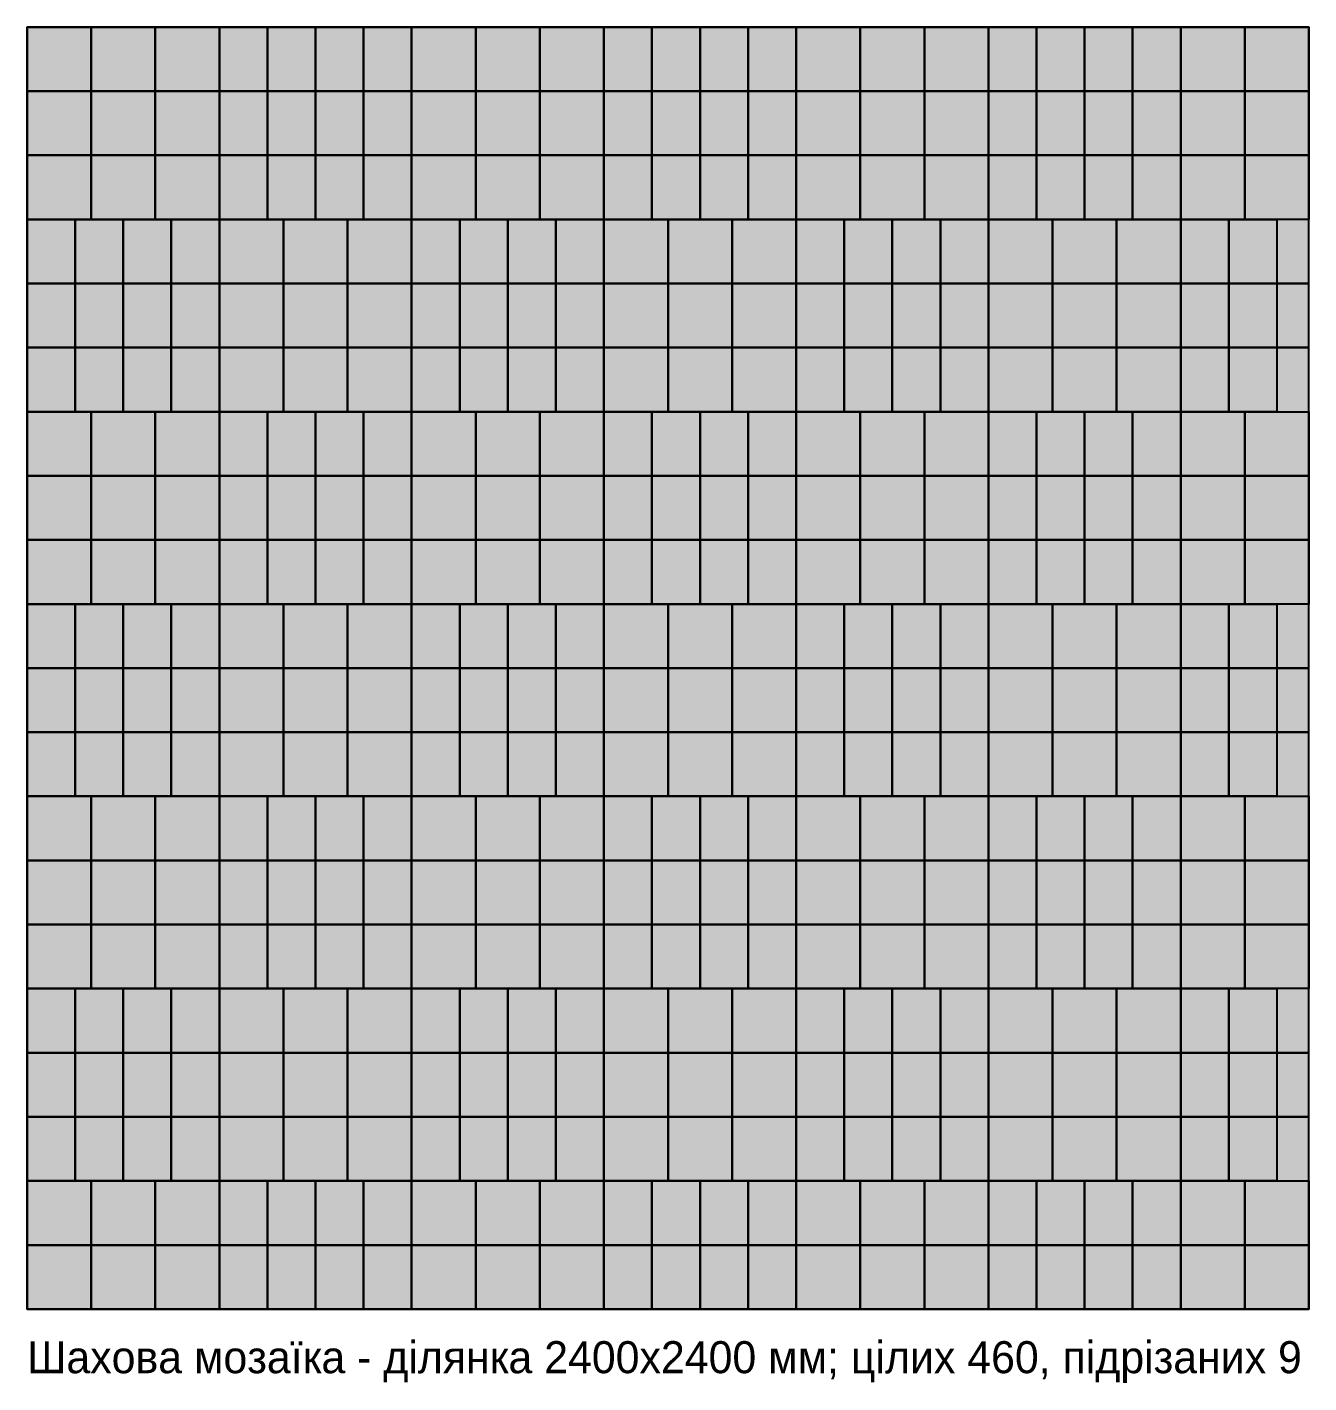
# Model space of a CAD drawing. Header units: millimetres. Extents: x 0 to 4691, y -138 to 2400.
# Drawn here: x 0 to 2400, y -138 to 2400 of the extents above; entities that cross this region are included whole.
import ezdxf

# ---------------------------------------------------------------- set-up
doc = ezdxf.new("R2010")
doc.units = ezdxf.units.MM
for name, color, linetype in [('BOUNDARY', 7, 'Continuous'), ('BRUK_120x120', 252, 'Continuous'), ('BRUK_120x120_FILL', 252, 'Continuous'), ('BRUK_90x120', 254, 'Continuous'), ('BRUK_90x120_FILL', 254, 'Continuous'), ('BRUK_CUT', 1, 'Continuous'), ('TEXT', 7, 'Continuous')]:
    doc.layers.add(name, color=color, linetype=linetype)

msp = doc.modelspace()

# ---------------------------------------------------------------- hatches: boundary and pattern name
at = {"layer": 'BRUK_120x120_FILL', "true_color": 0x9b9ea2}
for points in [[(0, 2400), (120, 2400), (120, 2280), (0, 2280)], [(120, 2400), (240, 2400), (240, 2280), (120, 2280)], [(240, 2400), (360, 2400), (360, 2280), (240, 2280)], [(720, 2400), (840, 2400), (840, 2280), (720, 2280)], [(840, 2400), (960, 2400), (960, 2280), (840, 2280)], [(960, 2400), (1080, 2400), (1080, 2280), (960, 2280)], [(1440, 2400), (1560, 2400), (1560, 2280), (1440, 2280)], [(1560, 2400), (1680, 2400), (1680, 2280), (1560, 2280)], [(1680, 2400), (1800, 2400), (1800, 2280), (1680, 2280)], [(2160, 2400), (2280, 2400), (2280, 2280), (2160, 2280)], [(2280, 2400), (2400, 2400), (2400, 2280), (2280, 2280)], [(0, 2280), (120, 2280), (120, 2160), (0, 2160)], [(120, 2280), (240, 2280), (240, 2160), (120, 2160)], [(240, 2280), (360, 2280), (360, 2160), (240, 2160)], [(720, 2280), (840, 2280), (840, 2160), (720, 2160)], [(840, 2280), (960, 2280), (960, 2160), (840, 2160)], [(960, 2280), (1080, 2280), (1080, 2160), (960, 2160)], [(1440, 2280), (1560, 2280), (1560, 2160), (1440, 2160)], [(1560, 2280), (1680, 2280), (1680, 2160), (1560, 2160)], [(1680, 2280), (1800, 2280), (1800, 2160), (1680, 2160)], [(2160, 2280), (2280, 2280), (2280, 2160), (2160, 2160)], [(2280, 2280), (2400, 2280), (2400, 2160), (2280, 2160)], [(0, 2160), (120, 2160), (120, 2040), (0, 2040)], [(120, 2160), (240, 2160), (240, 2040), (120, 2040)], [(240, 2160), (360, 2160), (360, 2040), (240, 2040)], [(720, 2160), (840, 2160), (840, 2040), (720, 2040)], [(840, 2160), (960, 2160), (960, 2040), (840, 2040)], [(960, 2160), (1080, 2160), (1080, 2040), (960, 2040)], [(1440, 2160), (1560, 2160), (1560, 2040), (1440, 2040)], [(1560, 2160), (1680, 2160), (1680, 2040), (1560, 2040)], [(1680, 2160), (1800, 2160), (1800, 2040), (1680, 2040)], [(2160, 2160), (2280, 2160), (2280, 2040), (2160, 2040)], [(2280, 2160), (2400, 2160), (2400, 2040), (2280, 2040)], [(360, 2040), (480, 2040), (480, 1920), (360, 1920)], [(480, 2040), (600, 2040), (600, 1920), (480, 1920)], [(600, 2040), (720, 2040), (720, 1920), (600, 1920)], [(1080, 2040), (1200, 2040), (1200, 1920), (1080, 1920)], [(1200, 2040), (1320, 2040), (1320, 1920), (1200, 1920)], [(1320, 2040), (1440, 2040), (1440, 1920), (1320, 1920)], [(1800, 2040), (1920, 2040), (1920, 1920), (1800, 1920)], [(1920, 2040), (2040, 2040), (2040, 1920), (1920, 1920)], [(2040, 2040), (2160, 2040), (2160, 1920), (2040, 1920)], [(360, 1920), (480, 1920), (480, 1800), (360, 1800)], [(480, 1920), (600, 1920), (600, 1800), (480, 1800)], [(600, 1920), (720, 1920), (720, 1800), (600, 1800)], [(1080, 1920), (1200, 1920), (1200, 1800), (1080, 1800)], [(1200, 1920), (1320, 1920), (1320, 1800), (1200, 1800)], [(1320, 1920), (1440, 1920), (1440, 1800), (1320, 1800)], [(1800, 1920), (1920, 1920), (1920, 1800), (1800, 1800)], [(1920, 1920), (2040, 1920), (2040, 1800), (1920, 1800)], [(2040, 1920), (2160, 1920), (2160, 1800), (2040, 1800)], [(360, 1800), (480, 1800), (480, 1680), (360, 1680)], [(480, 1800), (600, 1800), (600, 1680), (480, 1680)], [(600, 1800), (720, 1800), (720, 1680), (600, 1680)], [(1080, 1800), (1200, 1800), (1200, 1680), (1080, 1680)], [(1200, 1800), (1320, 1800), (1320, 1680), (1200, 1680)], [(1320, 1800), (1440, 1800), (1440, 1680), (1320, 1680)], [(1800, 1800), (1920, 1800), (1920, 1680), (1800, 1680)], [(1920, 1800), (2040, 1800), (2040, 1680), (1920, 1680)], [(2040, 1800), (2160, 1800), (2160, 1680), (2040, 1680)], [(0, 1680), (120, 1680), (120, 1560), (0, 1560)], [(120, 1680), (240, 1680), (240, 1560), (120, 1560)], [(240, 1680), (360, 1680), (360, 1560), (240, 1560)], [(720, 1680), (840, 1680), (840, 1560), (720, 1560)], [(840, 1680), (960, 1680), (960, 1560), (840, 1560)], [(960, 1680), (1080, 1680), (1080, 1560), (960, 1560)], [(1440, 1680), (1560, 1680), (1560, 1560), (1440, 1560)], [(1560, 1680), (1680, 1680), (1680, 1560), (1560, 1560)], [(1680, 1680), (1800, 1680), (1800, 1560), (1680, 1560)], [(2160, 1680), (2280, 1680), (2280, 1560), (2160, 1560)], [(2280, 1680), (2400, 1680), (2400, 1560), (2280, 1560)], [(0, 1560), (120, 1560), (120, 1440), (0, 1440)], [(120, 1560), (240, 1560), (240, 1440), (120, 1440)], [(240, 1560), (360, 1560), (360, 1440), (240, 1440)], [(720, 1560), (840, 1560), (840, 1440), (720, 1440)], [(840, 1560), (960, 1560), (960, 1440), (840, 1440)], [(960, 1560), (1080, 1560), (1080, 1440), (960, 1440)], [(1440, 1560), (1560, 1560), (1560, 1440), (1440, 1440)], [(1560, 1560), (1680, 1560), (1680, 1440), (1560, 1440)], [(1680, 1560), (1800, 1560), (1800, 1440), (1680, 1440)], [(2160, 1560), (2280, 1560), (2280, 1440), (2160, 1440)], [(2280, 1560), (2400, 1560), (2400, 1440), (2280, 1440)], [(0, 1440), (120, 1440), (120, 1320), (0, 1320)], [(120, 1440), (240, 1440), (240, 1320), (120, 1320)], [(240, 1440), (360, 1440), (360, 1320), (240, 1320)], [(720, 1440), (840, 1440), (840, 1320), (720, 1320)], [(840, 1440), (960, 1440), (960, 1320), (840, 1320)], [(960, 1440), (1080, 1440), (1080, 1320), (960, 1320)], [(1440, 1440), (1560, 1440), (1560, 1320), (1440, 1320)], [(1560, 1440), (1680, 1440), (1680, 1320), (1560, 1320)], [(1680, 1440), (1800, 1440), (1800, 1320), (1680, 1320)], [(2160, 1440), (2280, 1440), (2280, 1320), (2160, 1320)], [(2280, 1440), (2400, 1440), (2400, 1320), (2280, 1320)], [(360, 1320), (480, 1320), (480, 1200), (360, 1200)], [(480, 1320), (600, 1320), (600, 1200), (480, 1200)], [(600, 1320), (720, 1320), (720, 1200), (600, 1200)], [(1080, 1320), (1200, 1320), (1200, 1200), (1080, 1200)], [(1200, 1320), (1320, 1320), (1320, 1200), (1200, 1200)], [(1320, 1320), (1440, 1320), (1440, 1200), (1320, 1200)], [(1800, 1320), (1920, 1320), (1920, 1200), (1800, 1200)], [(1920, 1320), (2040, 1320), (2040, 1200), (1920, 1200)], [(2040, 1320), (2160, 1320), (2160, 1200), (2040, 1200)], [(360, 1200), (480, 1200), (480, 1080), (360, 1080)], [(480, 1200), (600, 1200), (600, 1080), (480, 1080)], [(600, 1200), (720, 1200), (720, 1080), (600, 1080)], [(1080, 1200), (1200, 1200), (1200, 1080), (1080, 1080)], [(1200, 1200), (1320, 1200), (1320, 1080), (1200, 1080)], [(1320, 1200), (1440, 1200), (1440, 1080), (1320, 1080)], [(1800, 1200), (1920, 1200), (1920, 1080), (1800, 1080)], [(1920, 1200), (2040, 1200), (2040, 1080), (1920, 1080)], [(2040, 1200), (2160, 1200), (2160, 1080), (2040, 1080)], [(360, 1080), (480, 1080), (480, 960), (360, 960)], [(480, 1080), (600, 1080), (600, 960), (480, 960)], [(600, 1080), (720, 1080), (720, 960), (600, 960)], [(1080, 1080), (1200, 1080), (1200, 960), (1080, 960)], [(1200, 1080), (1320, 1080), (1320, 960), (1200, 960)], [(1320, 1080), (1440, 1080), (1440, 960), (1320, 960)], [(1800, 1080), (1920, 1080), (1920, 960), (1800, 960)], [(1920, 1080), (2040, 1080), (2040, 960), (1920, 960)], [(2040, 1080), (2160, 1080), (2160, 960), (2040, 960)], [(0, 960), (120, 960), (120, 840), (0, 840)], [(120, 960), (240, 960), (240, 840), (120, 840)], [(240, 960), (360, 960), (360, 840), (240, 840)], [(720, 960), (840, 960), (840, 840), (720, 840)], [(840, 960), (960, 960), (960, 840), (840, 840)], [(960, 960), (1080, 960), (1080, 840), (960, 840)], [(1440, 960), (1560, 960), (1560, 840), (1440, 840)], [(1560, 960), (1680, 960), (1680, 840), (1560, 840)], [(1680, 960), (1800, 960), (1800, 840), (1680, 840)], [(2160, 960), (2280, 960), (2280, 840), (2160, 840)], [(2280, 960), (2400, 960), (2400, 840), (2280, 840)], [(0, 840), (120, 840), (120, 720), (0, 720)], [(120, 840), (240, 840), (240, 720), (120, 720)], [(240, 840), (360, 840), (360, 720), (240, 720)], [(720, 840), (840, 840), (840, 720), (720, 720)], [(840, 840), (960, 840), (960, 720), (840, 720)], [(960, 840), (1080, 840), (1080, 720), (960, 720)], [(1440, 840), (1560, 840), (1560, 720), (1440, 720)], [(1560, 840), (1680, 840), (1680, 720), (1560, 720)], [(1680, 840), (1800, 840), (1800, 720), (1680, 720)], [(2160, 840), (2280, 840), (2280, 720), (2160, 720)], [(2280, 840), (2400, 840), (2400, 720), (2280, 720)], [(0, 720), (120, 720), (120, 600), (0, 600)], [(120, 720), (240, 720), (240, 600), (120, 600)], [(240, 720), (360, 720), (360, 600), (240, 600)], [(720, 720), (840, 720), (840, 600), (720, 600)], [(840, 720), (960, 720), (960, 600), (840, 600)], [(960, 720), (1080, 720), (1080, 600), (960, 600)], [(1440, 720), (1560, 720), (1560, 600), (1440, 600)], [(1560, 720), (1680, 720), (1680, 600), (1560, 600)], [(1680, 720), (1800, 720), (1800, 600), (1680, 600)], [(2160, 720), (2280, 720), (2280, 600), (2160, 600)], [(2280, 720), (2400, 720), (2400, 600), (2280, 600)], [(360, 600), (480, 600), (480, 480), (360, 480)], [(480, 600), (600, 600), (600, 480), (480, 480)], [(600, 600), (720, 600), (720, 480), (600, 480)], [(1080, 600), (1200, 600), (1200, 480), (1080, 480)], [(1200, 600), (1320, 600), (1320, 480), (1200, 480)], [(1320, 600), (1440, 600), (1440, 480), (1320, 480)], [(1800, 600), (1920, 600), (1920, 480), (1800, 480)], [(1920, 600), (2040, 600), (2040, 480), (1920, 480)], [(2040, 600), (2160, 600), (2160, 480), (2040, 480)], [(360, 480), (480, 480), (480, 360), (360, 360)], [(480, 480), (600, 480), (600, 360), (480, 360)], [(600, 480), (720, 480), (720, 360), (600, 360)], [(1080, 480), (1200, 480), (1200, 360), (1080, 360)], [(1200, 480), (1320, 480), (1320, 360), (1200, 360)], [(1320, 480), (1440, 480), (1440, 360), (1320, 360)], [(1800, 480), (1920, 480), (1920, 360), (1800, 360)], [(1920, 480), (2040, 480), (2040, 360), (1920, 360)], [(2040, 480), (2160, 480), (2160, 360), (2040, 360)], [(360, 360), (480, 360), (480, 240), (360, 240)], [(480, 360), (600, 360), (600, 240), (480, 240)], [(600, 360), (720, 360), (720, 240), (600, 240)], [(1080, 360), (1200, 360), (1200, 240), (1080, 240)], [(1200, 360), (1320, 360), (1320, 240), (1200, 240)], [(1320, 360), (1440, 360), (1440, 240), (1320, 240)], [(1800, 360), (1920, 360), (1920, 240), (1800, 240)], [(1920, 360), (2040, 360), (2040, 240), (1920, 240)], [(2040, 360), (2160, 360), (2160, 240), (2040, 240)], [(0, 240), (120, 240), (120, 120), (0, 120)], [(120, 240), (240, 240), (240, 120), (120, 120)], [(240, 240), (360, 240), (360, 120), (240, 120)], [(720, 240), (840, 240), (840, 120), (720, 120)], [(840, 240), (960, 240), (960, 120), (840, 120)], [(960, 240), (1080, 240), (1080, 120), (960, 120)], [(1440, 240), (1560, 240), (1560, 120), (1440, 120)], [(1560, 240), (1680, 240), (1680, 120), (1560, 120)], [(1680, 240), (1800, 240), (1800, 120), (1680, 120)], [(2160, 240), (2280, 240), (2280, 120), (2160, 120)], [(2280, 240), (2400, 240), (2400, 120), (2280, 120)], [(0, 120), (120, 120), (120, 0), (0, 0)], [(120, 120), (240, 120), (240, 0), (120, 0)], [(240, 120), (360, 120), (360, 0), (240, 0)], [(720, 120), (840, 120), (840, 0), (720, 0)], [(840, 120), (960, 120), (960, 0), (840, 0)], [(960, 120), (1080, 120), (1080, 0), (960, 0)], [(1440, 120), (1560, 120), (1560, 0), (1440, 0)], [(1560, 120), (1680, 120), (1680, 0), (1560, 0)], [(1680, 120), (1800, 120), (1800, 0), (1680, 0)], [(2160, 120), (2280, 120), (2280, 0), (2160, 0)], [(2280, 120), (2400, 120), (2400, 0), (2280, 0)]]:
    msp.add_hatch(color=7, dxfattribs=at).paths.add_polyline_path(points)
at = {"layer": 'BRUK_90x120_FILL', "true_color": 0xcfd0d1}
for points in [[(360, 2400), (450, 2400), (450, 2280), (360, 2280)], [(450, 2400), (540, 2400), (540, 2280), (450, 2280)], [(540, 2400), (630, 2400), (630, 2280), (540, 2280)], [(630, 2400), (720, 2400), (720, 2280), (630, 2280)], [(1080, 2400), (1170, 2400), (1170, 2280), (1080, 2280)], [(1170, 2400), (1260, 2400), (1260, 2280), (1170, 2280)], [(1260, 2400), (1350, 2400), (1350, 2280), (1260, 2280)], [(1350, 2400), (1440, 2400), (1440, 2280), (1350, 2280)], [(1800, 2400), (1890, 2400), (1890, 2280), (1800, 2280)], [(1890, 2400), (1980, 2400), (1980, 2280), (1890, 2280)], [(1980, 2400), (2070, 2400), (2070, 2280), (1980, 2280)], [(2070, 2400), (2160, 2400), (2160, 2280), (2070, 2280)], [(360, 2280), (450, 2280), (450, 2160), (360, 2160)], [(450, 2280), (540, 2280), (540, 2160), (450, 2160)], [(540, 2280), (630, 2280), (630, 2160), (540, 2160)], [(630, 2280), (720, 2280), (720, 2160), (630, 2160)], [(1080, 2280), (1170, 2280), (1170, 2160), (1080, 2160)], [(1170, 2280), (1260, 2280), (1260, 2160), (1170, 2160)], [(1260, 2280), (1350, 2280), (1350, 2160), (1260, 2160)], [(1350, 2280), (1440, 2280), (1440, 2160), (1350, 2160)], [(1800, 2280), (1890, 2280), (1890, 2160), (1800, 2160)], [(1890, 2280), (1980, 2280), (1980, 2160), (1890, 2160)], [(1980, 2280), (2070, 2280), (2070, 2160), (1980, 2160)], [(2070, 2280), (2160, 2280), (2160, 2160), (2070, 2160)], [(360, 2160), (450, 2160), (450, 2040), (360, 2040)], [(450, 2160), (540, 2160), (540, 2040), (450, 2040)], [(540, 2160), (630, 2160), (630, 2040), (540, 2040)], [(630, 2160), (720, 2160), (720, 2040), (630, 2040)], [(1080, 2160), (1170, 2160), (1170, 2040), (1080, 2040)], [(1170, 2160), (1260, 2160), (1260, 2040), (1170, 2040)], [(1260, 2160), (1350, 2160), (1350, 2040), (1260, 2040)], [(1350, 2160), (1440, 2160), (1440, 2040), (1350, 2040)], [(1800, 2160), (1890, 2160), (1890, 2040), (1800, 2040)], [(1890, 2160), (1980, 2160), (1980, 2040), (1890, 2040)], [(1980, 2160), (2070, 2160), (2070, 2040), (1980, 2040)], [(2070, 2160), (2160, 2160), (2160, 2040), (2070, 2040)], [(0, 2040), (90, 2040), (90, 1920), (0, 1920)], [(90, 2040), (180, 2040), (180, 1920), (90, 1920)], [(180, 2040), (270, 2040), (270, 1920), (180, 1920)], [(270, 2040), (360, 2040), (360, 1920), (270, 1920)], [(720, 2040), (810, 2040), (810, 1920), (720, 1920)], [(810, 2040), (900, 2040), (900, 1920), (810, 1920)], [(900, 2040), (990, 2040), (990, 1920), (900, 1920)], [(990, 2040), (1080, 2040), (1080, 1920), (990, 1920)], [(1440, 2040), (1530, 2040), (1530, 1920), (1440, 1920)], [(1530, 2040), (1620, 2040), (1620, 1920), (1530, 1920)], [(1620, 2040), (1710, 2040), (1710, 1920), (1620, 1920)], [(1710, 2040), (1800, 2040), (1800, 1920), (1710, 1920)], [(2160, 2040), (2250, 2040), (2250, 1920), (2160, 1920)], [(2250, 2040), (2340, 2040), (2340, 1920), (2250, 1920)], [(2340, 2040), (2340, 1920), (2400, 1920), (2400, 2040)], [(0, 1920), (90, 1920), (90, 1800), (0, 1800)], [(90, 1920), (180, 1920), (180, 1800), (90, 1800)], [(180, 1920), (270, 1920), (270, 1800), (180, 1800)], [(270, 1920), (360, 1920), (360, 1800), (270, 1800)], [(720, 1920), (810, 1920), (810, 1800), (720, 1800)], [(810, 1920), (900, 1920), (900, 1800), (810, 1800)], [(900, 1920), (990, 1920), (990, 1800), (900, 1800)], [(990, 1920), (1080, 1920), (1080, 1800), (990, 1800)], [(1440, 1920), (1530, 1920), (1530, 1800), (1440, 1800)], [(1530, 1920), (1620, 1920), (1620, 1800), (1530, 1800)], [(1620, 1920), (1710, 1920), (1710, 1800), (1620, 1800)], [(1710, 1920), (1800, 1920), (1800, 1800), (1710, 1800)], [(2160, 1920), (2250, 1920), (2250, 1800), (2160, 1800)], [(2250, 1920), (2340, 1920), (2340, 1800), (2250, 1800)], [(2340, 1920), (2340, 1800), (2400, 1800), (2400, 1920)], [(0, 1800), (90, 1800), (90, 1680), (0, 1680)], [(90, 1800), (180, 1800), (180, 1680), (90, 1680)], [(180, 1800), (270, 1800), (270, 1680), (180, 1680)], [(270, 1800), (360, 1800), (360, 1680), (270, 1680)], [(720, 1800), (810, 1800), (810, 1680), (720, 1680)], [(810, 1800), (900, 1800), (900, 1680), (810, 1680)], [(900, 1800), (990, 1800), (990, 1680), (900, 1680)], [(990, 1800), (1080, 1800), (1080, 1680), (990, 1680)], [(1440, 1800), (1530, 1800), (1530, 1680), (1440, 1680)], [(1530, 1800), (1620, 1800), (1620, 1680), (1530, 1680)], [(1620, 1800), (1710, 1800), (1710, 1680), (1620, 1680)], [(1710, 1800), (1800, 1800), (1800, 1680), (1710, 1680)], [(2160, 1800), (2250, 1800), (2250, 1680), (2160, 1680)], [(2250, 1800), (2340, 1800), (2340, 1680), (2250, 1680)], [(2340, 1800), (2340, 1680), (2400, 1680), (2400, 1800)], [(360, 1680), (450, 1680), (450, 1560), (360, 1560)], [(450, 1680), (540, 1680), (540, 1560), (450, 1560)], [(540, 1680), (630, 1680), (630, 1560), (540, 1560)], [(630, 1680), (720, 1680), (720, 1560), (630, 1560)], [(1080, 1680), (1170, 1680), (1170, 1560), (1080, 1560)], [(1170, 1680), (1260, 1680), (1260, 1560), (1170, 1560)], [(1260, 1680), (1350, 1680), (1350, 1560), (1260, 1560)], [(1350, 1680), (1440, 1680), (1440, 1560), (1350, 1560)], [(1800, 1680), (1890, 1680), (1890, 1560), (1800, 1560)], [(1890, 1680), (1980, 1680), (1980, 1560), (1890, 1560)], [(1980, 1680), (2070, 1680), (2070, 1560), (1980, 1560)], [(2070, 1680), (2160, 1680), (2160, 1560), (2070, 1560)], [(360, 1560), (450, 1560), (450, 1440), (360, 1440)], [(450, 1560), (540, 1560), (540, 1440), (450, 1440)], [(540, 1560), (630, 1560), (630, 1440), (540, 1440)], [(630, 1560), (720, 1560), (720, 1440), (630, 1440)], [(1080, 1560), (1170, 1560), (1170, 1440), (1080, 1440)], [(1170, 1560), (1260, 1560), (1260, 1440), (1170, 1440)], [(1260, 1560), (1350, 1560), (1350, 1440), (1260, 1440)], [(1350, 1560), (1440, 1560), (1440, 1440), (1350, 1440)], [(1800, 1560), (1890, 1560), (1890, 1440), (1800, 1440)], [(1890, 1560), (1980, 1560), (1980, 1440), (1890, 1440)], [(1980, 1560), (2070, 1560), (2070, 1440), (1980, 1440)], [(2070, 1560), (2160, 1560), (2160, 1440), (2070, 1440)], [(360, 1440), (450, 1440), (450, 1320), (360, 1320)], [(450, 1440), (540, 1440), (540, 1320), (450, 1320)], [(540, 1440), (630, 1440), (630, 1320), (540, 1320)], [(630, 1440), (720, 1440), (720, 1320), (630, 1320)], [(1080, 1440), (1170, 1440), (1170, 1320), (1080, 1320)], [(1170, 1440), (1260, 1440), (1260, 1320), (1170, 1320)], [(1260, 1440), (1350, 1440), (1350, 1320), (1260, 1320)], [(1350, 1440), (1440, 1440), (1440, 1320), (1350, 1320)], [(1800, 1440), (1890, 1440), (1890, 1320), (1800, 1320)], [(1890, 1440), (1980, 1440), (1980, 1320), (1890, 1320)], [(1980, 1440), (2070, 1440), (2070, 1320), (1980, 1320)], [(2070, 1440), (2160, 1440), (2160, 1320), (2070, 1320)], [(0, 1320), (90, 1320), (90, 1200), (0, 1200)], [(90, 1320), (180, 1320), (180, 1200), (90, 1200)], [(180, 1320), (270, 1320), (270, 1200), (180, 1200)], [(270, 1320), (360, 1320), (360, 1200), (270, 1200)], [(720, 1320), (810, 1320), (810, 1200), (720, 1200)], [(810, 1320), (900, 1320), (900, 1200), (810, 1200)], [(900, 1320), (990, 1320), (990, 1200), (900, 1200)], [(990, 1320), (1080, 1320), (1080, 1200), (990, 1200)], [(1440, 1320), (1530, 1320), (1530, 1200), (1440, 1200)], [(1530, 1320), (1620, 1320), (1620, 1200), (1530, 1200)], [(1620, 1320), (1710, 1320), (1710, 1200), (1620, 1200)], [(1710, 1320), (1800, 1320), (1800, 1200), (1710, 1200)], [(2160, 1320), (2250, 1320), (2250, 1200), (2160, 1200)], [(2250, 1320), (2340, 1320), (2340, 1200), (2250, 1200)], [(2340, 1320), (2340, 1200), (2400, 1200), (2400, 1320)], [(0, 1200), (90, 1200), (90, 1080), (0, 1080)], [(90, 1200), (180, 1200), (180, 1080), (90, 1080)], [(180, 1200), (270, 1200), (270, 1080), (180, 1080)], [(270, 1200), (360, 1200), (360, 1080), (270, 1080)], [(720, 1200), (810, 1200), (810, 1080), (720, 1080)], [(810, 1200), (900, 1200), (900, 1080), (810, 1080)], [(900, 1200), (990, 1200), (990, 1080), (900, 1080)], [(990, 1200), (1080, 1200), (1080, 1080), (990, 1080)], [(1440, 1200), (1530, 1200), (1530, 1080), (1440, 1080)], [(1530, 1200), (1620, 1200), (1620, 1080), (1530, 1080)], [(1620, 1200), (1710, 1200), (1710, 1080), (1620, 1080)], [(1710, 1200), (1800, 1200), (1800, 1080), (1710, 1080)], [(2160, 1200), (2250, 1200), (2250, 1080), (2160, 1080)], [(2250, 1200), (2340, 1200), (2340, 1080), (2250, 1080)], [(2340, 1200), (2340, 1080), (2400, 1080), (2400, 1200)], [(0, 1080), (90, 1080), (90, 960), (0, 960)], [(90, 1080), (180, 1080), (180, 960), (90, 960)], [(180, 1080), (270, 1080), (270, 960), (180, 960)], [(270, 1080), (360, 1080), (360, 960), (270, 960)], [(720, 1080), (810, 1080), (810, 960), (720, 960)], [(810, 1080), (900, 1080), (900, 960), (810, 960)], [(900, 1080), (990, 1080), (990, 960), (900, 960)], [(990, 1080), (1080, 1080), (1080, 960), (990, 960)], [(1440, 1080), (1530, 1080), (1530, 960), (1440, 960)], [(1530, 1080), (1620, 1080), (1620, 960), (1530, 960)], [(1620, 1080), (1710, 1080), (1710, 960), (1620, 960)], [(1710, 1080), (1800, 1080), (1800, 960), (1710, 960)], [(2160, 1080), (2250, 1080), (2250, 960), (2160, 960)], [(2250, 1080), (2340, 1080), (2340, 960), (2250, 960)], [(2340, 1080), (2340, 960), (2400, 960), (2400, 1080)], [(360, 960), (450, 960), (450, 840), (360, 840)], [(450, 960), (540, 960), (540, 840), (450, 840)], [(540, 960), (630, 960), (630, 840), (540, 840)], [(630, 960), (720, 960), (720, 840), (630, 840)], [(1080, 960), (1170, 960), (1170, 840), (1080, 840)], [(1170, 960), (1260, 960), (1260, 840), (1170, 840)], [(1260, 960), (1350, 960), (1350, 840), (1260, 840)], [(1350, 960), (1440, 960), (1440, 840), (1350, 840)], [(1800, 960), (1890, 960), (1890, 840), (1800, 840)], [(1890, 960), (1980, 960), (1980, 840), (1890, 840)], [(1980, 960), (2070, 960), (2070, 840), (1980, 840)], [(2070, 960), (2160, 960), (2160, 840), (2070, 840)], [(360, 840), (450, 840), (450, 720), (360, 720)], [(450, 840), (540, 840), (540, 720), (450, 720)], [(540, 840), (630, 840), (630, 720), (540, 720)], [(630, 840), (720, 840), (720, 720), (630, 720)], [(1080, 840), (1170, 840), (1170, 720), (1080, 720)], [(1170, 840), (1260, 840), (1260, 720), (1170, 720)], [(1260, 840), (1350, 840), (1350, 720), (1260, 720)], [(1350, 840), (1440, 840), (1440, 720), (1350, 720)], [(1800, 840), (1890, 840), (1890, 720), (1800, 720)], [(1890, 840), (1980, 840), (1980, 720), (1890, 720)], [(1980, 840), (2070, 840), (2070, 720), (1980, 720)], [(2070, 840), (2160, 840), (2160, 720), (2070, 720)], [(360, 720), (450, 720), (450, 600), (360, 600)], [(450, 720), (540, 720), (540, 600), (450, 600)], [(540, 720), (630, 720), (630, 600), (540, 600)], [(630, 720), (720, 720), (720, 600), (630, 600)], [(1080, 720), (1170, 720), (1170, 600), (1080, 600)], [(1170, 720), (1260, 720), (1260, 600), (1170, 600)], [(1260, 720), (1350, 720), (1350, 600), (1260, 600)], [(1350, 720), (1440, 720), (1440, 600), (1350, 600)], [(1800, 720), (1890, 720), (1890, 600), (1800, 600)], [(1890, 720), (1980, 720), (1980, 600), (1890, 600)], [(1980, 720), (2070, 720), (2070, 600), (1980, 600)], [(2070, 720), (2160, 720), (2160, 600), (2070, 600)], [(0, 600), (90, 600), (90, 480), (0, 480)], [(90, 600), (180, 600), (180, 480), (90, 480)], [(180, 600), (270, 600), (270, 480), (180, 480)], [(270, 600), (360, 600), (360, 480), (270, 480)], [(720, 600), (810, 600), (810, 480), (720, 480)], [(810, 600), (900, 600), (900, 480), (810, 480)], [(900, 600), (990, 600), (990, 480), (900, 480)], [(990, 600), (1080, 600), (1080, 480), (990, 480)], [(1440, 600), (1530, 600), (1530, 480), (1440, 480)], [(1530, 600), (1620, 600), (1620, 480), (1530, 480)], [(1620, 600), (1710, 600), (1710, 480), (1620, 480)], [(1710, 600), (1800, 600), (1800, 480), (1710, 480)], [(2160, 600), (2250, 600), (2250, 480), (2160, 480)], [(2250, 600), (2340, 600), (2340, 480), (2250, 480)], [(2340, 600), (2340, 480), (2400, 480), (2400, 600)], [(0, 480), (90, 480), (90, 360), (0, 360)], [(90, 480), (180, 480), (180, 360), (90, 360)], [(180, 480), (270, 480), (270, 360), (180, 360)], [(270, 480), (360, 480), (360, 360), (270, 360)], [(720, 480), (810, 480), (810, 360), (720, 360)], [(810, 480), (900, 480), (900, 360), (810, 360)], [(900, 480), (990, 480), (990, 360), (900, 360)], [(990, 480), (1080, 480), (1080, 360), (990, 360)], [(1440, 480), (1530, 480), (1530, 360), (1440, 360)], [(1530, 480), (1620, 480), (1620, 360), (1530, 360)], [(1620, 480), (1710, 480), (1710, 360), (1620, 360)], [(1710, 480), (1800, 480), (1800, 360), (1710, 360)], [(2160, 480), (2250, 480), (2250, 360), (2160, 360)], [(2250, 480), (2340, 480), (2340, 360), (2250, 360)], [(2340, 480), (2340, 360), (2400, 360), (2400, 480)], [(0, 360), (90, 360), (90, 240), (0, 240)], [(90, 360), (180, 360), (180, 240), (90, 240)], [(180, 360), (270, 360), (270, 240), (180, 240)], [(270, 360), (360, 360), (360, 240), (270, 240)], [(720, 360), (810, 360), (810, 240), (720, 240)], [(810, 360), (900, 360), (900, 240), (810, 240)], [(900, 360), (990, 360), (990, 240), (900, 240)], [(990, 360), (1080, 360), (1080, 240), (990, 240)], [(1440, 360), (1530, 360), (1530, 240), (1440, 240)], [(1530, 360), (1620, 360), (1620, 240), (1530, 240)], [(1620, 360), (1710, 360), (1710, 240), (1620, 240)], [(1710, 360), (1800, 360), (1800, 240), (1710, 240)], [(2160, 360), (2250, 360), (2250, 240), (2160, 240)], [(2250, 360), (2340, 360), (2340, 240), (2250, 240)], [(2340, 360), (2340, 240), (2400, 240), (2400, 360)], [(360, 240), (450, 240), (450, 120), (360, 120)], [(450, 240), (540, 240), (540, 120), (450, 120)], [(540, 240), (630, 240), (630, 120), (540, 120)], [(630, 240), (720, 240), (720, 120), (630, 120)], [(1080, 240), (1170, 240), (1170, 120), (1080, 120)], [(1170, 240), (1260, 240), (1260, 120), (1170, 120)], [(1260, 240), (1350, 240), (1350, 120), (1260, 120)], [(1350, 240), (1440, 240), (1440, 120), (1350, 120)], [(1800, 240), (1890, 240), (1890, 120), (1800, 120)], [(1890, 240), (1980, 240), (1980, 120), (1890, 120)], [(1980, 240), (2070, 240), (2070, 120), (1980, 120)], [(2070, 240), (2160, 240), (2160, 120), (2070, 120)], [(360, 120), (450, 120), (450, 0), (360, 0)], [(450, 120), (540, 120), (540, 0), (450, 0)], [(540, 120), (630, 120), (630, 0), (540, 0)], [(630, 120), (720, 120), (720, 0), (630, 0)], [(1080, 120), (1170, 120), (1170, 0), (1080, 0)], [(1170, 120), (1260, 120), (1260, 0), (1170, 0)], [(1260, 120), (1350, 120), (1350, 0), (1260, 0)], [(1350, 120), (1440, 120), (1440, 0), (1350, 0)], [(1800, 120), (1890, 120), (1890, 0), (1800, 0)], [(1890, 120), (1980, 120), (1980, 0), (1890, 0)], [(1980, 120), (2070, 120), (2070, 0), (1980, 0)], [(2070, 120), (2160, 120), (2160, 0), (2070, 0)]]:
    msp.add_hatch(color=7, dxfattribs=at).paths.add_polyline_path(points)

# ---------------------------------------------------------------- linework, layer by layer
at = {"layer": 'BOUNDARY'}
msp.add_lwpolyline([(0, 0), (2400, 0), (2400, 2400), (0, 2400)], close=True, dxfattribs=at)
at = {"layer": 'BRUK_120x120'}
for points in [[(0, 2400), (120, 2400), (120, 2280), (0, 2280)], [(120, 2400), (240, 2400), (240, 2280), (120, 2280)], [(240, 2400), (360, 2400), (360, 2280), (240, 2280)], [(720, 2400), (840, 2400), (840, 2280), (720, 2280)], [(840, 2400), (960, 2400), (960, 2280), (840, 2280)], [(960, 2400), (1080, 2400), (1080, 2280), (960, 2280)], [(1440, 2400), (1560, 2400), (1560, 2280), (1440, 2280)], [(1560, 2400), (1680, 2400), (1680, 2280), (1560, 2280)], [(1680, 2400), (1800, 2400), (1800, 2280), (1680, 2280)], [(2160, 2400), (2280, 2400), (2280, 2280), (2160, 2280)], [(2280, 2400), (2400, 2400), (2400, 2280), (2280, 2280)], [(0, 2280), (120, 2280), (120, 2160), (0, 2160)], [(120, 2280), (240, 2280), (240, 2160), (120, 2160)], [(240, 2280), (360, 2280), (360, 2160), (240, 2160)], [(720, 2280), (840, 2280), (840, 2160), (720, 2160)], [(840, 2280), (960, 2280), (960, 2160), (840, 2160)], [(960, 2280), (1080, 2280), (1080, 2160), (960, 2160)], [(1440, 2280), (1560, 2280), (1560, 2160), (1440, 2160)], [(1560, 2280), (1680, 2280), (1680, 2160), (1560, 2160)], [(1680, 2280), (1800, 2280), (1800, 2160), (1680, 2160)], [(2160, 2280), (2280, 2280), (2280, 2160), (2160, 2160)], [(2280, 2280), (2400, 2280), (2400, 2160), (2280, 2160)], [(0, 2160), (120, 2160), (120, 2040), (0, 2040)], [(120, 2160), (240, 2160), (240, 2040), (120, 2040)], [(240, 2160), (360, 2160), (360, 2040), (240, 2040)], [(720, 2160), (840, 2160), (840, 2040), (720, 2040)], [(840, 2160), (960, 2160), (960, 2040), (840, 2040)], [(960, 2160), (1080, 2160), (1080, 2040), (960, 2040)], [(1440, 2160), (1560, 2160), (1560, 2040), (1440, 2040)], [(1560, 2160), (1680, 2160), (1680, 2040), (1560, 2040)], [(1680, 2160), (1800, 2160), (1800, 2040), (1680, 2040)], [(2160, 2160), (2280, 2160), (2280, 2040), (2160, 2040)], [(2280, 2160), (2400, 2160), (2400, 2040), (2280, 2040)], [(360, 2040), (480, 2040), (480, 1920), (360, 1920)], [(480, 2040), (600, 2040), (600, 1920), (480, 1920)], [(600, 2040), (720, 2040), (720, 1920), (600, 1920)], [(1080, 2040), (1200, 2040), (1200, 1920), (1080, 1920)], [(1200, 2040), (1320, 2040), (1320, 1920), (1200, 1920)], [(1320, 2040), (1440, 2040), (1440, 1920), (1320, 1920)], [(1800, 2040), (1920, 2040), (1920, 1920), (1800, 1920)], [(1920, 2040), (2040, 2040), (2040, 1920), (1920, 1920)], [(2040, 2040), (2160, 2040), (2160, 1920), (2040, 1920)], [(360, 1920), (480, 1920), (480, 1800), (360, 1800)], [(480, 1920), (600, 1920), (600, 1800), (480, 1800)], [(600, 1920), (720, 1920), (720, 1800), (600, 1800)], [(1080, 1920), (1200, 1920), (1200, 1800), (1080, 1800)], [(1200, 1920), (1320, 1920), (1320, 1800), (1200, 1800)], [(1320, 1920), (1440, 1920), (1440, 1800), (1320, 1800)], [(1800, 1920), (1920, 1920), (1920, 1800), (1800, 1800)], [(1920, 1920), (2040, 1920), (2040, 1800), (1920, 1800)], [(2040, 1920), (2160, 1920), (2160, 1800), (2040, 1800)], [(360, 1800), (480, 1800), (480, 1680), (360, 1680)], [(480, 1800), (600, 1800), (600, 1680), (480, 1680)], [(600, 1800), (720, 1800), (720, 1680), (600, 1680)], [(1080, 1800), (1200, 1800), (1200, 1680), (1080, 1680)], [(1200, 1800), (1320, 1800), (1320, 1680), (1200, 1680)], [(1320, 1800), (1440, 1800), (1440, 1680), (1320, 1680)], [(1800, 1800), (1920, 1800), (1920, 1680), (1800, 1680)], [(1920, 1800), (2040, 1800), (2040, 1680), (1920, 1680)], [(2040, 1800), (2160, 1800), (2160, 1680), (2040, 1680)], [(0, 1680), (120, 1680), (120, 1560), (0, 1560)], [(120, 1680), (240, 1680), (240, 1560), (120, 1560)], [(240, 1680), (360, 1680), (360, 1560), (240, 1560)], [(720, 1680), (840, 1680), (840, 1560), (720, 1560)], [(840, 1680), (960, 1680), (960, 1560), (840, 1560)], [(960, 1680), (1080, 1680), (1080, 1560), (960, 1560)], [(1440, 1680), (1560, 1680), (1560, 1560), (1440, 1560)], [(1560, 1680), (1680, 1680), (1680, 1560), (1560, 1560)], [(1680, 1680), (1800, 1680), (1800, 1560), (1680, 1560)], [(2160, 1680), (2280, 1680), (2280, 1560), (2160, 1560)], [(2280, 1680), (2400, 1680), (2400, 1560), (2280, 1560)], [(0, 1560), (120, 1560), (120, 1440), (0, 1440)], [(120, 1560), (240, 1560), (240, 1440), (120, 1440)], [(240, 1560), (360, 1560), (360, 1440), (240, 1440)], [(720, 1560), (840, 1560), (840, 1440), (720, 1440)], [(840, 1560), (960, 1560), (960, 1440), (840, 1440)], [(960, 1560), (1080, 1560), (1080, 1440), (960, 1440)], [(1440, 1560), (1560, 1560), (1560, 1440), (1440, 1440)], [(1560, 1560), (1680, 1560), (1680, 1440), (1560, 1440)], [(1680, 1560), (1800, 1560), (1800, 1440), (1680, 1440)], [(2160, 1560), (2280, 1560), (2280, 1440), (2160, 1440)], [(2280, 1560), (2400, 1560), (2400, 1440), (2280, 1440)], [(0, 1440), (120, 1440), (120, 1320), (0, 1320)], [(120, 1440), (240, 1440), (240, 1320), (120, 1320)], [(240, 1440), (360, 1440), (360, 1320), (240, 1320)], [(720, 1440), (840, 1440), (840, 1320), (720, 1320)], [(840, 1440), (960, 1440), (960, 1320), (840, 1320)], [(960, 1440), (1080, 1440), (1080, 1320), (960, 1320)], [(1440, 1440), (1560, 1440), (1560, 1320), (1440, 1320)], [(1560, 1440), (1680, 1440), (1680, 1320), (1560, 1320)], [(1680, 1440), (1800, 1440), (1800, 1320), (1680, 1320)], [(2160, 1440), (2280, 1440), (2280, 1320), (2160, 1320)], [(2280, 1440), (2400, 1440), (2400, 1320), (2280, 1320)], [(360, 1320), (480, 1320), (480, 1200), (360, 1200)], [(480, 1320), (600, 1320), (600, 1200), (480, 1200)], [(600, 1320), (720, 1320), (720, 1200), (600, 1200)], [(1080, 1320), (1200, 1320), (1200, 1200), (1080, 1200)], [(1200, 1320), (1320, 1320), (1320, 1200), (1200, 1200)], [(1320, 1320), (1440, 1320), (1440, 1200), (1320, 1200)], [(1800, 1320), (1920, 1320), (1920, 1200), (1800, 1200)], [(1920, 1320), (2040, 1320), (2040, 1200), (1920, 1200)], [(2040, 1320), (2160, 1320), (2160, 1200), (2040, 1200)], [(360, 1200), (480, 1200), (480, 1080), (360, 1080)], [(480, 1200), (600, 1200), (600, 1080), (480, 1080)], [(600, 1200), (720, 1200), (720, 1080), (600, 1080)], [(1080, 1200), (1200, 1200), (1200, 1080), (1080, 1080)], [(1200, 1200), (1320, 1200), (1320, 1080), (1200, 1080)], [(1320, 1200), (1440, 1200), (1440, 1080), (1320, 1080)], [(1800, 1200), (1920, 1200), (1920, 1080), (1800, 1080)], [(1920, 1200), (2040, 1200), (2040, 1080), (1920, 1080)], [(2040, 1200), (2160, 1200), (2160, 1080), (2040, 1080)], [(360, 1080), (480, 1080), (480, 960), (360, 960)], [(480, 1080), (600, 1080), (600, 960), (480, 960)], [(600, 1080), (720, 1080), (720, 960), (600, 960)], [(1080, 1080), (1200, 1080), (1200, 960), (1080, 960)], [(1200, 1080), (1320, 1080), (1320, 960), (1200, 960)], [(1320, 1080), (1440, 1080), (1440, 960), (1320, 960)], [(1800, 1080), (1920, 1080), (1920, 960), (1800, 960)], [(1920, 1080), (2040, 1080), (2040, 960), (1920, 960)], [(2040, 1080), (2160, 1080), (2160, 960), (2040, 960)], [(0, 960), (120, 960), (120, 840), (0, 840)], [(120, 960), (240, 960), (240, 840), (120, 840)], [(240, 960), (360, 960), (360, 840), (240, 840)], [(720, 960), (840, 960), (840, 840), (720, 840)], [(840, 960), (960, 960), (960, 840), (840, 840)], [(960, 960), (1080, 960), (1080, 840), (960, 840)], [(1440, 960), (1560, 960), (1560, 840), (1440, 840)], [(1560, 960), (1680, 960), (1680, 840), (1560, 840)], [(1680, 960), (1800, 960), (1800, 840), (1680, 840)], [(2160, 960), (2280, 960), (2280, 840), (2160, 840)], [(2280, 960), (2400, 960), (2400, 840), (2280, 840)], [(0, 840), (120, 840), (120, 720), (0, 720)], [(120, 840), (240, 840), (240, 720), (120, 720)], [(240, 840), (360, 840), (360, 720), (240, 720)], [(720, 840), (840, 840), (840, 720), (720, 720)], [(840, 840), (960, 840), (960, 720), (840, 720)], [(960, 840), (1080, 840), (1080, 720), (960, 720)], [(1440, 840), (1560, 840), (1560, 720), (1440, 720)], [(1560, 840), (1680, 840), (1680, 720), (1560, 720)], [(1680, 840), (1800, 840), (1800, 720), (1680, 720)], [(2160, 840), (2280, 840), (2280, 720), (2160, 720)], [(2280, 840), (2400, 840), (2400, 720), (2280, 720)], [(0, 720), (120, 720), (120, 600), (0, 600)], [(120, 720), (240, 720), (240, 600), (120, 600)], [(240, 720), (360, 720), (360, 600), (240, 600)], [(720, 720), (840, 720), (840, 600), (720, 600)], [(840, 720), (960, 720), (960, 600), (840, 600)], [(960, 720), (1080, 720), (1080, 600), (960, 600)], [(1440, 720), (1560, 720), (1560, 600), (1440, 600)], [(1560, 720), (1680, 720), (1680, 600), (1560, 600)], [(1680, 720), (1800, 720), (1800, 600), (1680, 600)], [(2160, 720), (2280, 720), (2280, 600), (2160, 600)], [(2280, 720), (2400, 720), (2400, 600), (2280, 600)], [(360, 600), (480, 600), (480, 480), (360, 480)], [(480, 600), (600, 600), (600, 480), (480, 480)], [(600, 600), (720, 600), (720, 480), (600, 480)], [(1080, 600), (1200, 600), (1200, 480), (1080, 480)], [(1200, 600), (1320, 600), (1320, 480), (1200, 480)], [(1320, 600), (1440, 600), (1440, 480), (1320, 480)], [(1800, 600), (1920, 600), (1920, 480), (1800, 480)], [(1920, 600), (2040, 600), (2040, 480), (1920, 480)], [(2040, 600), (2160, 600), (2160, 480), (2040, 480)], [(360, 480), (480, 480), (480, 360), (360, 360)], [(480, 480), (600, 480), (600, 360), (480, 360)], [(600, 480), (720, 480), (720, 360), (600, 360)], [(1080, 480), (1200, 480), (1200, 360), (1080, 360)], [(1200, 480), (1320, 480), (1320, 360), (1200, 360)], [(1320, 480), (1440, 480), (1440, 360), (1320, 360)], [(1800, 480), (1920, 480), (1920, 360), (1800, 360)], [(1920, 480), (2040, 480), (2040, 360), (1920, 360)], [(2040, 480), (2160, 480), (2160, 360), (2040, 360)], [(360, 360), (480, 360), (480, 240), (360, 240)], [(480, 360), (600, 360), (600, 240), (480, 240)], [(600, 360), (720, 360), (720, 240), (600, 240)], [(1080, 360), (1200, 360), (1200, 240), (1080, 240)], [(1200, 360), (1320, 360), (1320, 240), (1200, 240)], [(1320, 360), (1440, 360), (1440, 240), (1320, 240)], [(1800, 360), (1920, 360), (1920, 240), (1800, 240)], [(1920, 360), (2040, 360), (2040, 240), (1920, 240)], [(2040, 360), (2160, 360), (2160, 240), (2040, 240)], [(0, 240), (120, 240), (120, 120), (0, 120)], [(120, 240), (240, 240), (240, 120), (120, 120)], [(240, 240), (360, 240), (360, 120), (240, 120)], [(720, 240), (840, 240), (840, 120), (720, 120)], [(840, 240), (960, 240), (960, 120), (840, 120)], [(960, 240), (1080, 240), (1080, 120), (960, 120)], [(1440, 240), (1560, 240), (1560, 120), (1440, 120)], [(1560, 240), (1680, 240), (1680, 120), (1560, 120)], [(1680, 240), (1800, 240), (1800, 120), (1680, 120)], [(2160, 240), (2280, 240), (2280, 120), (2160, 120)], [(2280, 240), (2400, 240), (2400, 120), (2280, 120)], [(0, 120), (120, 120), (120, 0), (0, 0)], [(120, 120), (240, 120), (240, 0), (120, 0)], [(240, 120), (360, 120), (360, 0), (240, 0)], [(720, 120), (840, 120), (840, 0), (720, 0)], [(840, 120), (960, 120), (960, 0), (840, 0)], [(960, 120), (1080, 120), (1080, 0), (960, 0)], [(1440, 120), (1560, 120), (1560, 0), (1440, 0)], [(1560, 120), (1680, 120), (1680, 0), (1560, 0)], [(1680, 120), (1800, 120), (1800, 0), (1680, 0)], [(2160, 120), (2280, 120), (2280, 0), (2160, 0)], [(2280, 120), (2400, 120), (2400, 0), (2280, 0)]]:
    msp.add_lwpolyline(points, close=True, dxfattribs=at)
at = {"layer": 'BRUK_90x120'}
for points in [[(360, 2400), (450, 2400), (450, 2280), (360, 2280)], [(450, 2400), (540, 2400), (540, 2280), (450, 2280)], [(540, 2400), (630, 2400), (630, 2280), (540, 2280)], [(630, 2400), (720, 2400), (720, 2280), (630, 2280)], [(1080, 2400), (1170, 2400), (1170, 2280), (1080, 2280)], [(1170, 2400), (1260, 2400), (1260, 2280), (1170, 2280)], [(1260, 2400), (1350, 2400), (1350, 2280), (1260, 2280)], [(1350, 2400), (1440, 2400), (1440, 2280), (1350, 2280)], [(1800, 2400), (1890, 2400), (1890, 2280), (1800, 2280)], [(1890, 2400), (1980, 2400), (1980, 2280), (1890, 2280)], [(1980, 2400), (2070, 2400), (2070, 2280), (1980, 2280)], [(2070, 2400), (2160, 2400), (2160, 2280), (2070, 2280)], [(360, 2280), (450, 2280), (450, 2160), (360, 2160)], [(450, 2280), (540, 2280), (540, 2160), (450, 2160)], [(540, 2280), (630, 2280), (630, 2160), (540, 2160)], [(630, 2280), (720, 2280), (720, 2160), (630, 2160)], [(1080, 2280), (1170, 2280), (1170, 2160), (1080, 2160)], [(1170, 2280), (1260, 2280), (1260, 2160), (1170, 2160)], [(1260, 2280), (1350, 2280), (1350, 2160), (1260, 2160)], [(1350, 2280), (1440, 2280), (1440, 2160), (1350, 2160)], [(1800, 2280), (1890, 2280), (1890, 2160), (1800, 2160)], [(1890, 2280), (1980, 2280), (1980, 2160), (1890, 2160)], [(1980, 2280), (2070, 2280), (2070, 2160), (1980, 2160)], [(2070, 2280), (2160, 2280), (2160, 2160), (2070, 2160)], [(360, 2160), (450, 2160), (450, 2040), (360, 2040)], [(450, 2160), (540, 2160), (540, 2040), (450, 2040)], [(540, 2160), (630, 2160), (630, 2040), (540, 2040)], [(630, 2160), (720, 2160), (720, 2040), (630, 2040)], [(1080, 2160), (1170, 2160), (1170, 2040), (1080, 2040)], [(1170, 2160), (1260, 2160), (1260, 2040), (1170, 2040)], [(1260, 2160), (1350, 2160), (1350, 2040), (1260, 2040)], [(1350, 2160), (1440, 2160), (1440, 2040), (1350, 2040)], [(1800, 2160), (1890, 2160), (1890, 2040), (1800, 2040)], [(1890, 2160), (1980, 2160), (1980, 2040), (1890, 2040)], [(1980, 2160), (2070, 2160), (2070, 2040), (1980, 2040)], [(2070, 2160), (2160, 2160), (2160, 2040), (2070, 2040)], [(0, 2040), (90, 2040), (90, 1920), (0, 1920)], [(90, 2040), (180, 2040), (180, 1920), (90, 1920)], [(180, 2040), (270, 2040), (270, 1920), (180, 1920)], [(270, 2040), (360, 2040), (360, 1920), (270, 1920)], [(720, 2040), (810, 2040), (810, 1920), (720, 1920)], [(810, 2040), (900, 2040), (900, 1920), (810, 1920)], [(900, 2040), (990, 2040), (990, 1920), (900, 1920)], [(990, 2040), (1080, 2040), (1080, 1920), (990, 1920)], [(1440, 2040), (1530, 2040), (1530, 1920), (1440, 1920)], [(1530, 2040), (1620, 2040), (1620, 1920), (1530, 1920)], [(1620, 2040), (1710, 2040), (1710, 1920), (1620, 1920)], [(1710, 2040), (1800, 2040), (1800, 1920), (1710, 1920)], [(2160, 2040), (2250, 2040), (2250, 1920), (2160, 1920)], [(2250, 2040), (2340, 2040), (2340, 1920), (2250, 1920)], [(0, 1920), (90, 1920), (90, 1800), (0, 1800)], [(90, 1920), (180, 1920), (180, 1800), (90, 1800)], [(180, 1920), (270, 1920), (270, 1800), (180, 1800)], [(270, 1920), (360, 1920), (360, 1800), (270, 1800)], [(720, 1920), (810, 1920), (810, 1800), (720, 1800)], [(810, 1920), (900, 1920), (900, 1800), (810, 1800)], [(900, 1920), (990, 1920), (990, 1800), (900, 1800)], [(990, 1920), (1080, 1920), (1080, 1800), (990, 1800)], [(1440, 1920), (1530, 1920), (1530, 1800), (1440, 1800)], [(1530, 1920), (1620, 1920), (1620, 1800), (1530, 1800)], [(1620, 1920), (1710, 1920), (1710, 1800), (1620, 1800)], [(1710, 1920), (1800, 1920), (1800, 1800), (1710, 1800)], [(2160, 1920), (2250, 1920), (2250, 1800), (2160, 1800)], [(2250, 1920), (2340, 1920), (2340, 1800), (2250, 1800)], [(0, 1800), (90, 1800), (90, 1680), (0, 1680)], [(90, 1800), (180, 1800), (180, 1680), (90, 1680)], [(180, 1800), (270, 1800), (270, 1680), (180, 1680)], [(270, 1800), (360, 1800), (360, 1680), (270, 1680)], [(720, 1800), (810, 1800), (810, 1680), (720, 1680)], [(810, 1800), (900, 1800), (900, 1680), (810, 1680)], [(900, 1800), (990, 1800), (990, 1680), (900, 1680)], [(990, 1800), (1080, 1800), (1080, 1680), (990, 1680)], [(1440, 1800), (1530, 1800), (1530, 1680), (1440, 1680)], [(1530, 1800), (1620, 1800), (1620, 1680), (1530, 1680)], [(1620, 1800), (1710, 1800), (1710, 1680), (1620, 1680)], [(1710, 1800), (1800, 1800), (1800, 1680), (1710, 1680)], [(2160, 1800), (2250, 1800), (2250, 1680), (2160, 1680)], [(2250, 1800), (2340, 1800), (2340, 1680), (2250, 1680)], [(360, 1680), (450, 1680), (450, 1560), (360, 1560)], [(450, 1680), (540, 1680), (540, 1560), (450, 1560)], [(540, 1680), (630, 1680), (630, 1560), (540, 1560)], [(630, 1680), (720, 1680), (720, 1560), (630, 1560)], [(1080, 1680), (1170, 1680), (1170, 1560), (1080, 1560)], [(1170, 1680), (1260, 1680), (1260, 1560), (1170, 1560)], [(1260, 1680), (1350, 1680), (1350, 1560), (1260, 1560)], [(1350, 1680), (1440, 1680), (1440, 1560), (1350, 1560)], [(1800, 1680), (1890, 1680), (1890, 1560), (1800, 1560)], [(1890, 1680), (1980, 1680), (1980, 1560), (1890, 1560)], [(1980, 1680), (2070, 1680), (2070, 1560), (1980, 1560)], [(2070, 1680), (2160, 1680), (2160, 1560), (2070, 1560)], [(360, 1560), (450, 1560), (450, 1440), (360, 1440)], [(450, 1560), (540, 1560), (540, 1440), (450, 1440)], [(540, 1560), (630, 1560), (630, 1440), (540, 1440)], [(630, 1560), (720, 1560), (720, 1440), (630, 1440)], [(1080, 1560), (1170, 1560), (1170, 1440), (1080, 1440)], [(1170, 1560), (1260, 1560), (1260, 1440), (1170, 1440)], [(1260, 1560), (1350, 1560), (1350, 1440), (1260, 1440)], [(1350, 1560), (1440, 1560), (1440, 1440), (1350, 1440)], [(1800, 1560), (1890, 1560), (1890, 1440), (1800, 1440)], [(1890, 1560), (1980, 1560), (1980, 1440), (1890, 1440)], [(1980, 1560), (2070, 1560), (2070, 1440), (1980, 1440)], [(2070, 1560), (2160, 1560), (2160, 1440), (2070, 1440)], [(360, 1440), (450, 1440), (450, 1320), (360, 1320)], [(450, 1440), (540, 1440), (540, 1320), (450, 1320)], [(540, 1440), (630, 1440), (630, 1320), (540, 1320)], [(630, 1440), (720, 1440), (720, 1320), (630, 1320)], [(1080, 1440), (1170, 1440), (1170, 1320), (1080, 1320)], [(1170, 1440), (1260, 1440), (1260, 1320), (1170, 1320)], [(1260, 1440), (1350, 1440), (1350, 1320), (1260, 1320)], [(1350, 1440), (1440, 1440), (1440, 1320), (1350, 1320)], [(1800, 1440), (1890, 1440), (1890, 1320), (1800, 1320)], [(1890, 1440), (1980, 1440), (1980, 1320), (1890, 1320)], [(1980, 1440), (2070, 1440), (2070, 1320), (1980, 1320)], [(2070, 1440), (2160, 1440), (2160, 1320), (2070, 1320)], [(0, 1320), (90, 1320), (90, 1200), (0, 1200)], [(90, 1320), (180, 1320), (180, 1200), (90, 1200)], [(180, 1320), (270, 1320), (270, 1200), (180, 1200)], [(270, 1320), (360, 1320), (360, 1200), (270, 1200)], [(720, 1320), (810, 1320), (810, 1200), (720, 1200)], [(810, 1320), (900, 1320), (900, 1200), (810, 1200)], [(900, 1320), (990, 1320), (990, 1200), (900, 1200)], [(990, 1320), (1080, 1320), (1080, 1200), (990, 1200)], [(1440, 1320), (1530, 1320), (1530, 1200), (1440, 1200)], [(1530, 1320), (1620, 1320), (1620, 1200), (1530, 1200)], [(1620, 1320), (1710, 1320), (1710, 1200), (1620, 1200)], [(1710, 1320), (1800, 1320), (1800, 1200), (1710, 1200)], [(2160, 1320), (2250, 1320), (2250, 1200), (2160, 1200)], [(2250, 1320), (2340, 1320), (2340, 1200), (2250, 1200)], [(0, 1200), (90, 1200), (90, 1080), (0, 1080)], [(90, 1200), (180, 1200), (180, 1080), (90, 1080)], [(180, 1200), (270, 1200), (270, 1080), (180, 1080)], [(270, 1200), (360, 1200), (360, 1080), (270, 1080)], [(720, 1200), (810, 1200), (810, 1080), (720, 1080)], [(810, 1200), (900, 1200), (900, 1080), (810, 1080)], [(900, 1200), (990, 1200), (990, 1080), (900, 1080)], [(990, 1200), (1080, 1200), (1080, 1080), (990, 1080)], [(1440, 1200), (1530, 1200), (1530, 1080), (1440, 1080)], [(1530, 1200), (1620, 1200), (1620, 1080), (1530, 1080)], [(1620, 1200), (1710, 1200), (1710, 1080), (1620, 1080)], [(1710, 1200), (1800, 1200), (1800, 1080), (1710, 1080)], [(2160, 1200), (2250, 1200), (2250, 1080), (2160, 1080)], [(2250, 1200), (2340, 1200), (2340, 1080), (2250, 1080)], [(0, 1080), (90, 1080), (90, 960), (0, 960)], [(90, 1080), (180, 1080), (180, 960), (90, 960)], [(180, 1080), (270, 1080), (270, 960), (180, 960)], [(270, 1080), (360, 1080), (360, 960), (270, 960)], [(720, 1080), (810, 1080), (810, 960), (720, 960)], [(810, 1080), (900, 1080), (900, 960), (810, 960)], [(900, 1080), (990, 1080), (990, 960), (900, 960)], [(990, 1080), (1080, 1080), (1080, 960), (990, 960)], [(1440, 1080), (1530, 1080), (1530, 960), (1440, 960)], [(1530, 1080), (1620, 1080), (1620, 960), (1530, 960)], [(1620, 1080), (1710, 1080), (1710, 960), (1620, 960)], [(1710, 1080), (1800, 1080), (1800, 960), (1710, 960)], [(2160, 1080), (2250, 1080), (2250, 960), (2160, 960)], [(2250, 1080), (2340, 1080), (2340, 960), (2250, 960)], [(360, 960), (450, 960), (450, 840), (360, 840)], [(450, 960), (540, 960), (540, 840), (450, 840)], [(540, 960), (630, 960), (630, 840), (540, 840)], [(630, 960), (720, 960), (720, 840), (630, 840)], [(1080, 960), (1170, 960), (1170, 840), (1080, 840)], [(1170, 960), (1260, 960), (1260, 840), (1170, 840)], [(1260, 960), (1350, 960), (1350, 840), (1260, 840)], [(1350, 960), (1440, 960), (1440, 840), (1350, 840)], [(1800, 960), (1890, 960), (1890, 840), (1800, 840)], [(1890, 960), (1980, 960), (1980, 840), (1890, 840)], [(1980, 960), (2070, 960), (2070, 840), (1980, 840)], [(2070, 960), (2160, 960), (2160, 840), (2070, 840)], [(360, 840), (450, 840), (450, 720), (360, 720)], [(450, 840), (540, 840), (540, 720), (450, 720)], [(540, 840), (630, 840), (630, 720), (540, 720)], [(630, 840), (720, 840), (720, 720), (630, 720)], [(1080, 840), (1170, 840), (1170, 720), (1080, 720)], [(1170, 840), (1260, 840), (1260, 720), (1170, 720)], [(1260, 840), (1350, 840), (1350, 720), (1260, 720)], [(1350, 840), (1440, 840), (1440, 720), (1350, 720)], [(1800, 840), (1890, 840), (1890, 720), (1800, 720)], [(1890, 840), (1980, 840), (1980, 720), (1890, 720)], [(1980, 840), (2070, 840), (2070, 720), (1980, 720)], [(2070, 840), (2160, 840), (2160, 720), (2070, 720)], [(360, 720), (450, 720), (450, 600), (360, 600)], [(450, 720), (540, 720), (540, 600), (450, 600)], [(540, 720), (630, 720), (630, 600), (540, 600)], [(630, 720), (720, 720), (720, 600), (630, 600)], [(1080, 720), (1170, 720), (1170, 600), (1080, 600)], [(1170, 720), (1260, 720), (1260, 600), (1170, 600)], [(1260, 720), (1350, 720), (1350, 600), (1260, 600)], [(1350, 720), (1440, 720), (1440, 600), (1350, 600)], [(1800, 720), (1890, 720), (1890, 600), (1800, 600)], [(1890, 720), (1980, 720), (1980, 600), (1890, 600)], [(1980, 720), (2070, 720), (2070, 600), (1980, 600)], [(2070, 720), (2160, 720), (2160, 600), (2070, 600)], [(0, 600), (90, 600), (90, 480), (0, 480)], [(90, 600), (180, 600), (180, 480), (90, 480)], [(180, 600), (270, 600), (270, 480), (180, 480)], [(270, 600), (360, 600), (360, 480), (270, 480)], [(720, 600), (810, 600), (810, 480), (720, 480)], [(810, 600), (900, 600), (900, 480), (810, 480)], [(900, 600), (990, 600), (990, 480), (900, 480)], [(990, 600), (1080, 600), (1080, 480), (990, 480)], [(1440, 600), (1530, 600), (1530, 480), (1440, 480)], [(1530, 600), (1620, 600), (1620, 480), (1530, 480)], [(1620, 600), (1710, 600), (1710, 480), (1620, 480)], [(1710, 600), (1800, 600), (1800, 480), (1710, 480)], [(2160, 600), (2250, 600), (2250, 480), (2160, 480)], [(2250, 600), (2340, 600), (2340, 480), (2250, 480)], [(0, 480), (90, 480), (90, 360), (0, 360)], [(90, 480), (180, 480), (180, 360), (90, 360)], [(180, 480), (270, 480), (270, 360), (180, 360)], [(270, 480), (360, 480), (360, 360), (270, 360)], [(720, 480), (810, 480), (810, 360), (720, 360)], [(810, 480), (900, 480), (900, 360), (810, 360)], [(900, 480), (990, 480), (990, 360), (900, 360)], [(990, 480), (1080, 480), (1080, 360), (990, 360)], [(1440, 480), (1530, 480), (1530, 360), (1440, 360)], [(1530, 480), (1620, 480), (1620, 360), (1530, 360)], [(1620, 480), (1710, 480), (1710, 360), (1620, 360)], [(1710, 480), (1800, 480), (1800, 360), (1710, 360)], [(2160, 480), (2250, 480), (2250, 360), (2160, 360)], [(2250, 480), (2340, 480), (2340, 360), (2250, 360)], [(0, 360), (90, 360), (90, 240), (0, 240)], [(90, 360), (180, 360), (180, 240), (90, 240)], [(180, 360), (270, 360), (270, 240), (180, 240)], [(270, 360), (360, 360), (360, 240), (270, 240)], [(720, 360), (810, 360), (810, 240), (720, 240)], [(810, 360), (900, 360), (900, 240), (810, 240)], [(900, 360), (990, 360), (990, 240), (900, 240)], [(990, 360), (1080, 360), (1080, 240), (990, 240)], [(1440, 360), (1530, 360), (1530, 240), (1440, 240)], [(1530, 360), (1620, 360), (1620, 240), (1530, 240)], [(1620, 360), (1710, 360), (1710, 240), (1620, 240)], [(1710, 360), (1800, 360), (1800, 240), (1710, 240)], [(2160, 360), (2250, 360), (2250, 240), (2160, 240)], [(2250, 360), (2340, 360), (2340, 240), (2250, 240)], [(360, 240), (450, 240), (450, 120), (360, 120)], [(450, 240), (540, 240), (540, 120), (450, 120)], [(540, 240), (630, 240), (630, 120), (540, 120)], [(630, 240), (720, 240), (720, 120), (630, 120)], [(1080, 240), (1170, 240), (1170, 120), (1080, 120)], [(1170, 240), (1260, 240), (1260, 120), (1170, 120)], [(1260, 240), (1350, 240), (1350, 120), (1260, 120)], [(1350, 240), (1440, 240), (1440, 120), (1350, 120)], [(1800, 240), (1890, 240), (1890, 120), (1800, 120)], [(1890, 240), (1980, 240), (1980, 120), (1890, 120)], [(1980, 240), (2070, 240), (2070, 120), (1980, 120)], [(2070, 240), (2160, 240), (2160, 120), (2070, 120)], [(360, 120), (450, 120), (450, 0), (360, 0)], [(450, 120), (540, 120), (540, 0), (450, 0)], [(540, 120), (630, 120), (630, 0), (540, 0)], [(630, 120), (720, 120), (720, 0), (630, 0)], [(1080, 120), (1170, 120), (1170, 0), (1080, 0)], [(1170, 120), (1260, 120), (1260, 0), (1170, 0)], [(1260, 120), (1350, 120), (1350, 0), (1260, 0)], [(1350, 120), (1440, 120), (1440, 0), (1350, 0)], [(1800, 120), (1890, 120), (1890, 0), (1800, 0)], [(1890, 120), (1980, 120), (1980, 0), (1890, 0)], [(1980, 120), (2070, 120), (2070, 0), (1980, 0)], [(2070, 120), (2160, 120), (2160, 0), (2070, 0)]]:
    msp.add_lwpolyline(points, close=True, dxfattribs=at)
at = {"layer": 'BRUK_CUT'}
for points in [[(2340, 2040), (2340, 1920), (2400, 1920), (2400, 2040)], [(2340, 1920), (2340, 1800), (2400, 1800), (2400, 1920)], [(2340, 1800), (2340, 1680), (2400, 1680), (2400, 1800)], [(2340, 1320), (2340, 1200), (2400, 1200), (2400, 1320)], [(2340, 1200), (2340, 1080), (2400, 1080), (2400, 1200)], [(2340, 1080), (2340, 960), (2400, 960), (2400, 1080)], [(2340, 600), (2340, 480), (2400, 480), (2400, 600)], [(2340, 480), (2340, 360), (2400, 360), (2400, 480)], [(2340, 360), (2340, 240), (2400, 240), (2400, 360)]]:
    msp.add_lwpolyline(points, close=True, dxfattribs=at)

# ---------------------------------------------------------------- texts
at = {"layer": 'TEXT'}
msp.add_text('Шахова мозаїка - ділянка 2400x2400 мм; цілих 460, підрізаних 9', height=60, dxfattribs=at).set_placement((0, -120))

doc.saveas('drawing.dxf')
